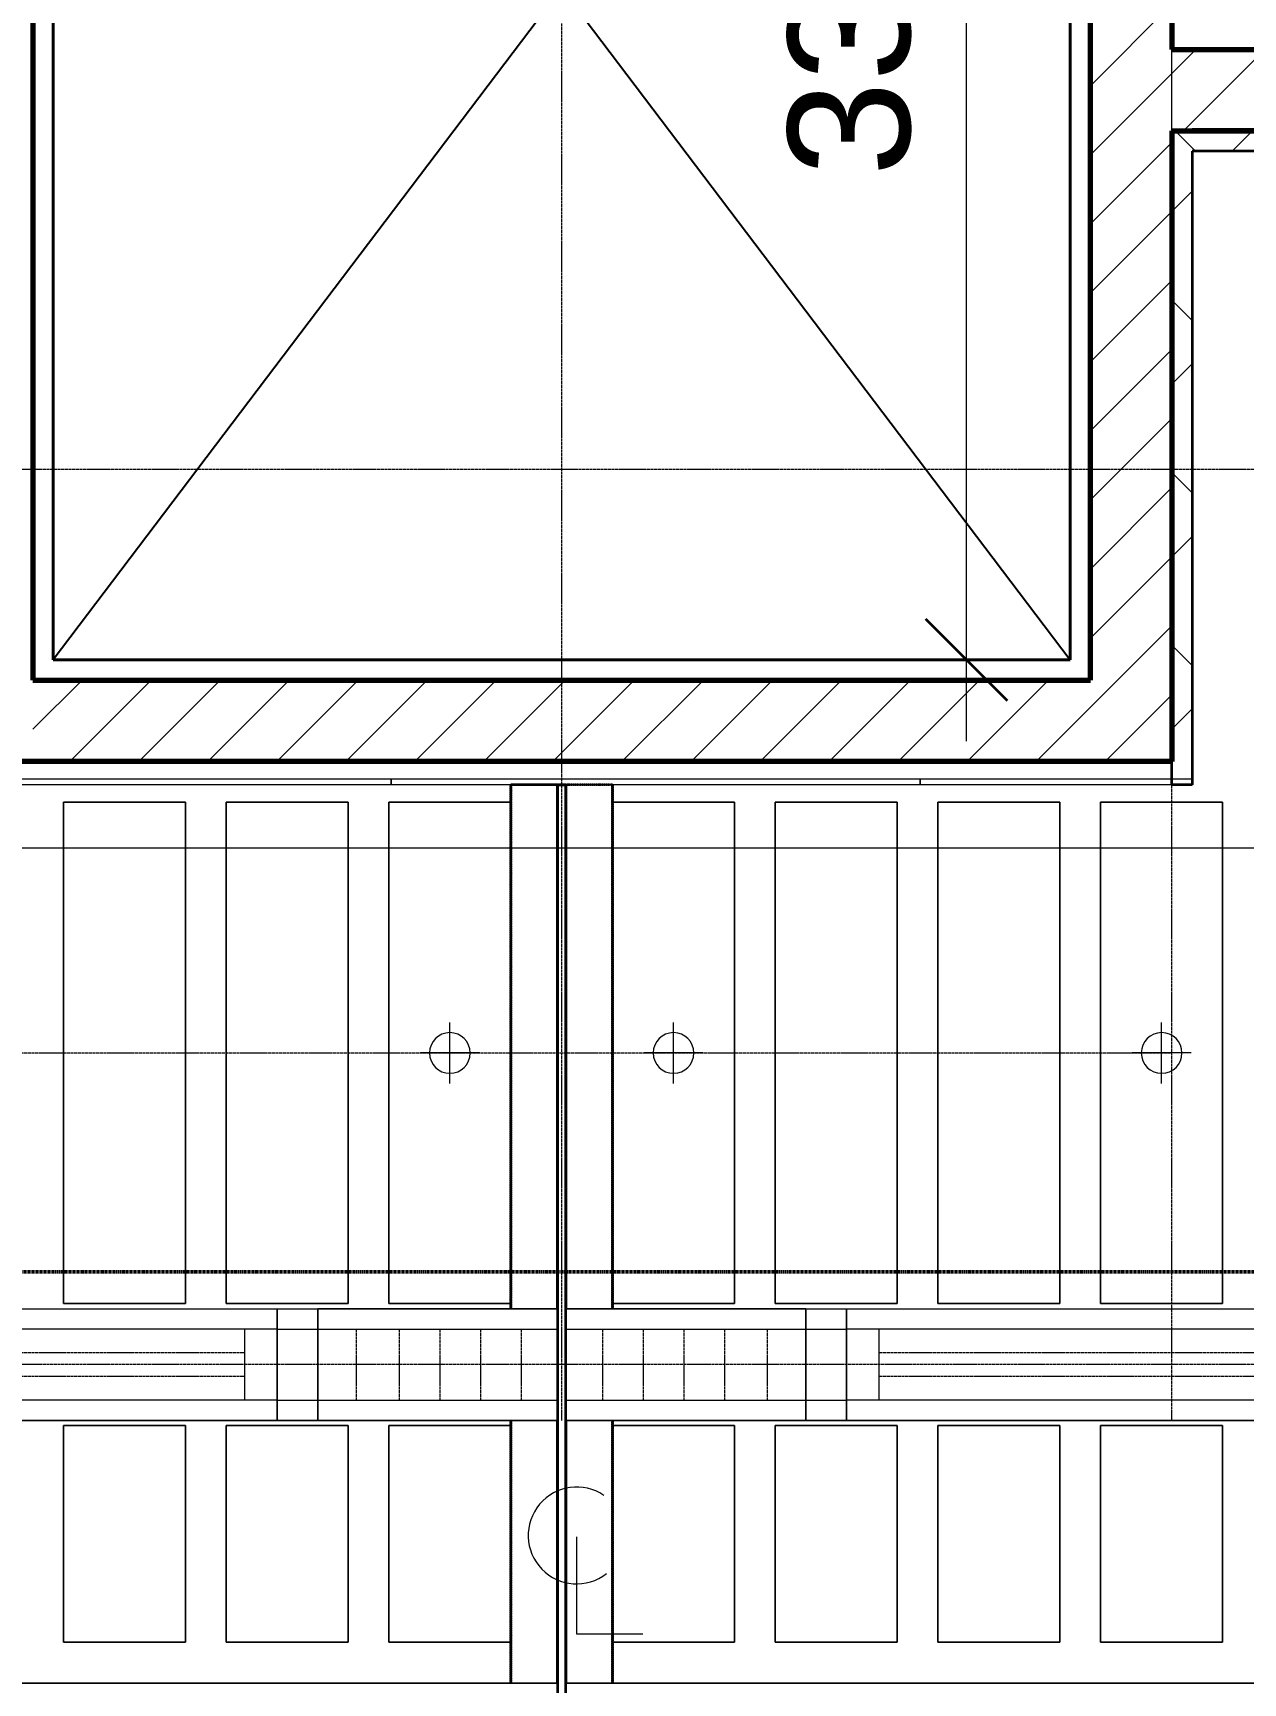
# Model space of a CAD drawing. Header units: millimetres. Extents: x -853228 to -774636, y -17776 to 22455.
# Drawn here: x -785882 to -782907, y 4129 to 8184 of the extents above; entities that cross this region are included whole.
import ezdxf

# ---------------------------------------------------------------- set-up
doc = ezdxf.new("R2010")
doc.units = ezdxf.units.MM
for name, pattern in [('- SOM Dash 1_8_', [4.7625, 3.175, -1.5875]), ('DPA_Grid _ Level 100', [10, 5.5, -1.6, 1.3, -1.6]), ('DPA_Hidden 50', [3, 2, -1])]:
    doc.linetypes.add(name, pattern=pattern)
for name, color, linetype, lineweight in [('_ _ A-DETL-OPENING', 1, 'Continuous', 25), ('A-ANNO-DIMS', 1, 'Continuous', 9), ('A-ANNO-DIMS-100', 1, 'Continuous', 9), ('A-ANNO-NOTE', 3, 'Continuous', 25), ('A-DETL', 1, 'Continuous', 70), ('A-DETL-GENF', 2, 'Continuous', 35), ('A-FLOR-E', 2, 'Continuous', 35), ('A-GLAZ-CURT', 2, 'Continuous', 9), ('A-WALL', 5, 'Continuous', 35), ('A-WALL-FNSH', 2, 'Continuous', 35), ('A-WALL-PATT', 1, 'Continuous', 35), ('E-LITE-EQPM', 2, 'Continuous', 35), ('G-ANNO-SECL', 3, 'Continuous', 9), ('I-WALL-E', 2, 'Continuous', 35)]:
    doc.layers.add(name, color=color, linetype=linetype, lineweight=lineweight)
doc.styles.add('Arial_2', font='arial.ttf', dxfattribs={"height": 300})
doc.dimstyles.new('DPA-DIM-3_0_T-T', dxfattribs={"dimscale": 304.8, "dimtxt": 306.07782, "dimasz": 0.656168, "dimexe": 0.656168, "dimexo": 0.0625, "dimgap": 0.164042, "dimtad": 1, "dimdec": 0, "dimzin": 0, "dimdsep": 46, "dimtxsty": 'Arial_2', "dimblk1": 'OBLIQUE', "dimblk2": 'OBLIQUE', "dimsah": 1, "dimcen": 0.09, "dimdle": 0.656168, "dimadec": 8, "dimazin": 0, "dimtfac": 1, "dimtdec": 4, "dimtix": 1, "dimtmove": 0, "dimatfit": 3, "dimfxl": 1.312336, "dimfxlon": 1, "dimtvp": 1, "dimtolj": 1, "dimtzin": 0, "dimarcsym": 2})
pattern_1 = [(45, (0, 0), (-84.852814, 84.852814), [])]
pattern_2 = [(45, (0, 0), (-212.13203, 212.13203), []), (135, (0, 0), (-212.13203, -212.13203), [])]

# ---------------------------------------------------------------- blocks, each defined once
blk = doc.blocks.new('DPA_CP_Metal Ceiling Panel - Vertical Panel with Gap-12446122-4281-01 ENLARGED LOWER PLATFORM LEVEL - REFLECTED CEILING PLAN - SHEET 2')
at = {"layer": 'A-GLAZ-CURT'}
for p, q in [((-785007.4, 6294), (-785007.4, 5061.5)), ((-784707.4, 6294), (-785007.4, 6294)), ((-784707.4, 6294), (-785007.4, 6294)), ((-785007.4, 6294), (-785007.4, 5061.5)), ((-785007.4, 5061.5), (-785007.4, 6294)), ((-785007.4, 6294), (-784707.4, 6294)), ((-784707.4, 6294), (-784707.4, 5061.5)), ((-784707.4, 5061.5), (-784707.4, 6294)), ((-784707.4, 6294), (-784707.4, 5061.5)), ((-784707.4, 5061.5), (-785007.4, 5061.5)), ((-785007.4, 5061.5), (-784707.4, 5061.5)), ((-784707.4, 5061.5), (-785007.4, 5061.5))]:
    blk.add_line(p, q, dxfattribs=at)
blk = doc.blocks.new('DPA_CP_Metal Ceiling Panel - Vertical Panel with Gap-V3-4281-01 ENLARGED LOWER PLATFORM LEVEL - REFLECTED CEILING PLAN - SHEET 2')
at = {"layer": 'A-GLAZ-CURT'}
for p, q in [((-780457.4, 7794), (-780457.4, 7261.5)), ((-780157.4, 7794), (-780457.4, 7794)), ((-780157.4, 7794), (-780457.4, 7794)), ((-780457.4, 7794), (-780457.4, 7261.5)), ((-780457.4, 7261.5), (-780457.4, 7794)), ((-780457.4, 7794), (-780157.4, 7794)), ((-780157.4, 7794), (-780157.4, 7261.5)), ((-780157.4, 7261.5), (-780157.4, 7794)), ((-780157.4, 7794), (-780157.4, 7261.5)), ((-780157.4, 7261.5), (-780457.4, 7261.5)), ((-780457.4, 7261.5), (-780157.4, 7261.5)), ((-780157.4, 7261.5), (-780457.4, 7261.5))]:
    blk.add_line(p, q, dxfattribs=at)
blk = doc.blocks.new('DPA_CP_Metal Ceiling Air Supply1 - Linear Diffuser Air Supply-12447243-4281-01 ENLARGED LOWER PLATFORM LEVEL - REFLECTED CEILING PLAN - SHEET 2')
at = {"layer": 'A-GLAZ-CURT'}
for p, q in [((-780882.4, 4774), (-780882.4, 5049)), ((-780882.4, 5049), (-779282.4, 5049)), ((-780882.4, 4774), (-780882.4, 5049)), ((-780882.4, 5049), (-779282.4, 5049)), ((-780882.4, 5049), (-779282.4, 5049)), ((-780882.4, 4774), (-780882.4, 5049)), ((-779282.4, 4774), (-779282.4, 5049)), ((-779282.4, 5049), (-779282.4, 4774)), ((-779282.4, 5049), (-779282.4, 4774)), ((-779282.4, 4999), (-780882.4, 4999)), ((-780802.4, 4999), (-780802.4, 4824)), ((-779362.4, 4999), (-779362.4, 4824)), ((-779282.4, 4824), (-780882.4, 4824)), ((-780882.4, 4774), (-779282.4, 4774)), ((-779282.4, 4774), (-780882.4, 4774)), ((-779282.4, 4774), (-780882.4, 4774))]:
    blk.add_line(p, q, dxfattribs=at)
at = {"layer": 'A-GLAZ-CURT', "linetype": 'DPA_Hidden 50'}
for p, q in [((-779362.4, 4940.7), (-780802.4, 4940.7)), ((-779362.4, 4882.4), (-780802.4, 4882.4))]:
    blk.add_line(p, q, dxfattribs=at)
blk = doc.blocks.new('DPA_CP_Metal Ceiling Panel1 - Horizontal with Gap-12447204-4281-01 ENLARGED LOWER PLATFORM LEVEL - REFLECTED CEILING PLAN - SHEET 2')
at = {"layer": 'A-GLAZ-CURT'}
for p, q in [((-779282.4, 4774), (-779282.4, 5049)), ((-779282.4, 4774), (-779282.4, 5049)), ((-779282.4, 5049), (-779182.4, 5049)), ((-779282.4, 5049), (-779182.4, 5049)), ((-779282.4, 4774), (-779282.4, 5049)), ((-779182.4, 4774), (-779182.4, 5049)), ((-779182.4, 5049), (-779182.4, 4774)), ((-779182.4, 5049), (-779182.4, 4774)), ((-779282.4, 4999), (-779182.4, 4999)), ((-779282.4, 4824), (-779182.4, 4824)), ((-779282.4, 4774), (-779182.4, 4774)), ((-779182.4, 4774), (-779282.4, 4774)), ((-779182.4, 4774), (-779282.4, 4774))]:
    blk.add_line(p, q, dxfattribs=at)
blk = doc.blocks.new('DPA_CP_Metal Ceiling Luminaire2 - Linear Luminaire-V13-4281-01 ENLARGED LOWER PLATFORM LEVEL - REFLECTED CEILING PLAN - SHEET 2')
at = {"layer": 'A-GLAZ-CURT'}
for p, q in [((-785182.4, 4774), (-785182.4, 5049)), ((-785182.4, 5049), (-784592.4, 5049)), ((-785182.4, 5049), (-785182.4, 4774)), ((-784592.4, 5049), (-785182.4, 5049)), ((-785182.4, 5049), (-784592.4, 5049)), ((-784572.4, 5049), (-783982.4, 5049)), ((-783982.4, 5049), (-784572.4, 5049)), ((-784572.4, 5049), (-783982.4, 5049)), ((-783982.4, 5049), (-783982.4, 4774)), ((-783982.4, 4774), (-783982.4, 5049)), ((-785182.4, 5011.5), (-785182.4, 4774)), ((-785182.4, 4999), (-784592.4, 4999)), ((-784572.4, 4999), (-783982.4, 4999)), ((-783982.4, 5011.5), (-783982.4, 4774)), ((-785182.4, 4824), (-784592.4, 4824)), ((-784572.4, 4824), (-783982.4, 4824)), ((-784592.4, 4774), (-785182.4, 4774)), ((-784592.4, 4774), (-785182.4, 4774)), ((-785182.4, 4774), (-784592.4, 4774)), ((-783982.4, 4774), (-784572.4, 4774)), ((-783982.4, 4774), (-784572.4, 4774)), ((-784572.4, 4774), (-783982.4, 4774))]:
    blk.add_line(p, q, dxfattribs=at)
at = {"layer": 'A-GLAZ-CURT', "linetype": 'DPA_Hidden 50'}
for p, q in [((-785087.4, 4999), (-785087.4, 4824)), ((-784982.4, 4999), (-784982.4, 4824)), ((-784882.4, 4999), (-784882.4, 4824)), ((-784782.4, 4999), (-784782.4, 4824)), ((-784682.4, 4999), (-784682.4, 4824)), ((-784482.4, 4999), (-784482.4, 4824)), ((-784382.4, 4999), (-784382.4, 4824)), ((-784282.4, 4999), (-784282.4, 4824)), ((-784182.4, 4999), (-784182.4, 4824)), ((-784077.4, 4999), (-784077.4, 4824))]:
    blk.add_line(p, q, dxfattribs=at)
blk = doc.blocks.new('System Panel - DPA-AR_Metal Ceiling Rectangular Panel-V35-4281-01 ENLARGED LOWER PLATFORM LEVEL - REFLECTED CEILING PLAN - SHEET 2')
at = {"layer": 'A-GLAZ-CURT'}
for p, q in [((-784592.4, 4129), (-786982.4, 4129)), ((-786982.4, 4129), (-786982.4, 3929)), ((-786982.4, 3929), (-786982.4, 4129)), ((-786982.4, 4129), (-784592.4, 4129)), ((-786982.4, 3929), (-784592.3, 3929)), ((-784592.3, 3929), (-786982.4, 3929))]:
    blk.add_line(p, q, dxfattribs=at)
blk = doc.blocks.new('System Panel - DPA-AR_Metal Ceiling Rectangular Panel-V36-4281-01 ENLARGED LOWER PLATFORM LEVEL - REFLECTED CEILING PLAN - SHEET 2')
at = {"layer": 'A-GLAZ-CURT'}
for p, q in [((-782182.4, 4129), (-784572.4, 4129)), ((-784572.4, 4129), (-782182.4, 4129)), ((-782182.4, 3929), (-782182.4, 4129)), ((-782182.4, 4129), (-782182.4, 3929)), ((-784572.4, 3929), (-782182.4, 3929)), ((-782182.4, 3929), (-784572.4, 3929))]:
    blk.add_line(p, q, dxfattribs=at)
blk = doc.blocks.new('System Panel - W-06 Feature Wall Printed Pattern-18689756-4281-01 ENLARGED LOWER PLATFORM LEVEL - REFLECTED CEILING PLAN - SHEET 2')
at = {"layer": 'A-GLAZ-CURT'}
for p, q in [((-565.5, -57.5), (-565.5, -42.5)), ((-565.5, -42.5), (565.5, -42.5)), ((565.5, -57.5), (-565.5, -57.5)), ((565.5, -42.5), (565.5, -57.5))]:
    blk.add_line(p, q, dxfattribs=at)
blk = doc.blocks.new('System Panel - W-06 Feature Wall Printed Pattern-18610021-4281-01 ENLARGED LOWER PLATFORM LEVEL - REFLECTED CEILING PLAN - SHEET 2')
at = {"layer": 'A-GLAZ-CURT'}
for p, q in [((-650, -57.5), (-650, -42.5)), ((-650, -42.5), (650, -42.5)), ((650, -57.5), (-650, -57.5)), ((650, -42.5), (650, -57.5))]:
    blk.add_line(p, q, dxfattribs=at)
blk = doc.blocks.new('System Panel - W-06 Feature Wall Printed Pattern-18690625-4281-01 ENLARGED LOWER PLATFORM LEVEL - REFLECTED CEILING PLAN - SHEET 2')
at = {"layer": 'A-GLAZ-CURT'}
for p, q in [((-335, -57.5), (-335, -42.5)), ((-335, -42.5), (335, -42.5)), ((335, -57.5), (-335, -57.5)), ((335, -42.5), (335, -57.5))]:
    blk.add_line(p, q, dxfattribs=at)
blk = doc.blocks.new('LGF_DL_SAA_LowPower_DL1a - LGF_DL_SAA_LowPower_DL1a-8832329-4281-01 ENLARGED LOWER PLATFORM LEVEL - REFLECTED CEILING PLAN - SHEET 2')
at = {"layer": 'A-DETL-GENF', "lineweight": 9}
for p, q in [((0, 75), (0, -75)), ((72.5, 0), (-72.5, 0))]:
    blk.add_line(p, q, dxfattribs=at)
blk.add_circle((0, 0), 50, dxfattribs=at)
blk = doc.blocks.new('DIMBLOCK60-4281-01 ENLARGED LOWER PLATFORM LEVEL - REFLECTED CEILING PLAN - SHEET 2')
at = {"layer": 'A-ANNO-DIMS-100'}
for p, q in [((-783587, 6444), (-783587, 10144)), ((-783987, 9944), (-783387, 9944)), ((-783587, 9944), (-783987, 9944)), ((-783987, 6644), (-783387, 6644)), ((-783587, 6644), (-783987, 6644))]:
    blk.add_line(p, q, dxfattribs=at)
at = {"layer": 'A-ANNO-DIMS-100', "lineweight": 35}
for p, q in [((-783587, 9944), (-783687, 10044)), ((-783587, 9944), (-783487, 9844)), ((-783587, 6644), (-783687, 6744)), ((-783587, 6644), (-783487, 6544))]:
    blk.add_line(p, q, dxfattribs=at)
at = {"layer": 'A-ANNO-DIMS-100', "color": 0, "insert": (-784026.4, 7832.5), "char_height": 300, "width": 1107.531, "attachment_point": 1, "rotation": 90, "line_spacing_factor": 0.941778, "style": 'Arial_2'}
blk.add_mtext('3300', dxfattribs=at)
blk = doc.blocks.new('_Oblique')
at = {"color": 0, "linetype": 'ByBlock', "lineweight": -2}
blk.add_line((-0.5, -0.5), (0.5, 0.5), dxfattribs=at)
blk = doc.blocks.new('M_Centreline - Centreline-12570908-4281-01 ENLARGED LOWER PLATFORM LEVEL - REFLECTED CEILING PLAN - SHEET 2')
at = {"layer": 'A-ANNO-NOTE', "lineweight": 18}
for p, q in [((-0.011, 0.592), (-0.011, -1.789)), ((-0.011, -1.789), (1.619, -1.789))]:
    blk.add_line(p, q, dxfattribs=at)
blk.add_arc((-0.011, 0.627), 1.191, 55.7755, 308.0372, dxfattribs=at)
blk = doc.blocks.new('DPA_AN_Section Line - UP-Left-16605513-4281-01 ENLARGED LOWER PLATFORM LEVEL - REFLECTED CEILING PLAN - SHEET 2')
at = {"layer": 'A-ANNO-NOTE', "lineweight": 9}
blk.add_line((7.5, 0), (200, 0), dxfattribs=at)

msp = doc.modelspace()

# ---------------------------------------------------------------- hatches: boundary and pattern name
at = {"layer": 'A-WALL-PATT', "lineweight": 9}
h = msp.add_hatch(dxfattribs=at)
h.set_pattern_fill('FP_2', color=256, style=0, pattern_type=2)
h.set_pattern_definition(pattern_1)
h.paths.add_polyline_path([(-783187.4, 6594), (-783082.4, 6594), (-783082.4, 10144), (-783282.4, 10144), (-783282.4, 6594)])
h = msp.add_hatch(dxfattribs=at)
h.set_pattern_fill('FP_2', color=256, style=0, pattern_type=2)
h.set_pattern_definition(pattern_1)
h.paths.add_polyline_path([(-778775, 7944), (-778775, 8144), (-783082.4, 8144), (-783082.4, 7944), (-780382.4, 7944), (-780382.4, 7994), (-779182.4, 7994), (-779182.4, 7944), (-779050.8, 7944)])
h = msp.add_hatch(dxfattribs=at)
h.set_pattern_fill('FP_3', color=256, style=0, pattern_type=2)
h.set_pattern_definition(pattern_2)
h.paths.add_polyline_path([(-783032.4, 6336.5), (-783032.4, 7944), (-783082.4, 7944), (-783082.4, 6336.5)])
h = msp.add_hatch(dxfattribs=at)
h.set_pattern_fill('FP_3', color=256, style=0, pattern_type=2)
h.set_pattern_definition(pattern_2)
h.paths.add_polyline_path([(-779257.6, 7894), (-778775, 7894), (-778775, 7944), (-779182.4, 7944), (-779182.4, 7904), (-780238.4, 7904), (-780216, 7894), (-779326.6, 7894)])
h.paths.add_polyline_path([(-780636.5, 7894), (-780326.3, 7894), (-780348.7, 7904), (-780382.4, 7904.9), (-780382.4, 7944), (-783032.4, 7944), (-783032.4, 7894), (-780705.4, 7894)])
h = msp.add_hatch(dxfattribs=at)
h.set_pattern_fill('FP_2', color=256, style=0, pattern_type=2)
h.set_pattern_definition(pattern_1)
h.paths.add_polyline_path([(-783187.4, 6394), (-783082.4, 6394), (-783082.4, 6594), (-785882.4, 6594), (-785882.4, 6394), (-785393.5, 6394)])

# ---------------------------------------------------------------- linework, layer by layer
at = {"layer": '_ _ A-DETL-OPENING'}
for p, q in [((-785832.4, 6644), (-785832.4, 9944)), ((-783332.4, 9944), (-785832.4, 6644)), ((-785832.4, 9944), (-783332.4, 6644)), ((-783332.4, 9944), (-783332.4, 6644)), ((-783332.4, 6644), (-785832.4, 6644))]:
    msp.add_line(p, q, dxfattribs=at)
at = {"layer": 'A-DETL', "color": 55, "linetype": 'DPA_Hidden 50', "lineweight": 9}
for p, q in [((-783082.4, 7496.4), (-783082.4, 11496.4)), ((-784582.4, 4774), (-784582.4, 11174)), ((-783082.4, 4774), (-783082.4, 11174)), ((-779697.4, 7111.5), (-795282.4, 7111.5)), ((-783082.4, 5676.9), (-794922.4, 5676.9)), ((-779697.4, 4911.5), (-795282.4, 4911.5))]:
    msp.add_line(p, q, dxfattribs=at)
at = {"layer": 'A-FLOR-E'}
for p, q in [((-785832.4, 9944), (-785832.4, 6644)), ((-785832.4, 6644), (-785832.4, 9944)), ((-783332.4, 6644), (-783332.4, 9944)), ((-783332.4, 9944), (-783332.4, 6644)), ((-785832.4, 6644), (-783332.4, 6644)), ((-783332.4, 6644), (-785832.4, 6644))]:
    msp.add_line(p, q, dxfattribs=at)
at = {"layer": 'A-WALL', "color": 7, "lineweight": 70}
for p, q in [((-783082.4, 10144), (-783082.4, 8144)), ((-785882.4, 9994), (-785882.4, 6594)), ((-783282.4, 6594), (-783282.4, 9994)), ((-783082.4, 8144), (-780382.4, 8144)), ((-783082.4, 7944), (-783032.4, 7944)), ((-783082.4, 7944), (-783082.4, 6594)), ((-780382.4, 7944), (-783032.4, 7944)), ((-783032.4, 7944), (-780382.4, 7944)), ((-785882.4, 6594), (-783282.4, 6594)), ((-783082.4, 6594), (-783082.4, 6394)), ((-785882.4, 6394), (-786082.4, 6394)), ((-783082.4, 6394), (-785882.4, 6394))]:
    msp.add_line(p, q, dxfattribs=at)
at = {"layer": 'A-WALL-FNSH', "color": 250}
for p, q in [((-783082.4, 6336.5), (-783082.4, 7944)), ((-783032.4, 7894), (-783032.4, 6336.5)), ((-780382.4, 7894), (-783032.4, 7894)), ((-783032.4, 6336.5), (-783082.4, 6336.5))]:
    msp.add_line(p, q, dxfattribs=at)
at = {"layer": 'G-ANNO-SECL', "linetype": 'DPA_Grid _ Level 100', "lineweight": 50}
msp.add_line((-851364.9, 5139.9), (-777634.5, 5139.9), dxfattribs=at)
at = {"layer": 'I-WALL-E', "color": 8, "linetype": '- SOM Dash 1_8_'}
for p, q in [((-784707.4, 6336.5), (-784707.4, 5049)), ((-784707.4, 5049), (-784707.4, 6336.5)), ((-784457.4, 6336.5), (-784707.4, 6336.5)), ((-784592.4, 6336.5), (-784707.4, 6336.5)), ((-784572.4, 6336.5), (-784592.4, 6336.5)), ((-784457.4, 6336.5), (-784572.4, 6336.5)), ((-784457.4, 6336.5), (-784457.4, 5049)), ((-784457.4, 5049), (-784457.4, 6336.5)), ((-784707.4, 4774), (-784707.4, 4129)), ((-784707.4, 4129), (-784707.4, 4774)), ((-784457.4, 4774), (-784457.4, 4129)), ((-784457.4, 4129), (-784457.4, 4774))]:
    msp.add_line(p, q, dxfattribs=at)
at = {"layer": 'I-WALL-E'}
for p, q in [((-784592.4, 6336.5), (-784592.4, 3914)), ((-784592.4, 5049), (-784592.4, 6336.5)), ((-784592.4, 6336.5), (-784572.4, 6336.5)), ((-784592.4, 6336.5), (-784572.4, 6336.5)), ((-784572.4, 6336.5), (-784572.4, 5049)), ((-784572.4, 3914), (-784572.4, 6336.5)), ((-784592.4, 4129), (-784592.4, 4774)), ((-784572.4, 4774), (-784572.4, 4129))]:
    msp.add_line(p, q, dxfattribs=at)

# ---------------------------------------------------------------- block references
at = {"layer": 'A-ANNO-NOTE', "xscale": 100, "yscale": 100, "zscale": 100}
for name, p in [('DPA_AN_Section Line - UP-Left-16605513-4281-01 ENLARGED LOWER PLATFORM LEVEL - REFLECTED CEILING PLAN - SHEET 2', (-796500, 6181.7)), ('M_Centreline - Centreline-12570908-4281-01 ENLARGED LOWER PLATFORM LEVEL - REFLECTED CEILING PLAN - SHEET 2', (-784544.6, 4429))]:
    msp.add_blockref(name, p, dxfattribs=at)
at = {"layer": 'A-GLAZ-CURT'}
for name, p in [('System Panel - W-06 Feature Wall Printed Pattern-18689756-4281-01 ENLARGED LOWER PLATFORM LEVEL - REFLECTED CEILING PLAN - SHEET 2', (-785566.9, 6394)), ('System Panel - W-06 Feature Wall Printed Pattern-18610021-4281-01 ENLARGED LOWER PLATFORM LEVEL - REFLECTED CEILING PLAN - SHEET 2', (-784351.4, 6394)), ('System Panel - W-06 Feature Wall Printed Pattern-18690625-4281-01 ENLARGED LOWER PLATFORM LEVEL - REFLECTED CEILING PLAN - SHEET 2', (-783366.4, 6394)), ('DPA_CP_Metal Ceiling Panel - Vertical Panel with Gap-12446122-4281-01 ENLARGED LOWER PLATFORM LEVEL - REFLECTED CEILING PLAN - SHEET 2', (-800, 0)), ('DPA_CP_Metal Ceiling Panel - Vertical Panel with Gap-12446122-4281-01 ENLARGED LOWER PLATFORM LEVEL - REFLECTED CEILING PLAN - SHEET 2', (-400, 0)), ('DPA_CP_Metal Ceiling Panel - Vertical Panel with Gap-12446122-4281-01 ENLARGED LOWER PLATFORM LEVEL - REFLECTED CEILING PLAN - SHEET 2', (0, 0)), ('DPA_CP_Metal Ceiling Panel - Vertical Panel with Gap-12446122-4281-01 ENLARGED LOWER PLATFORM LEVEL - REFLECTED CEILING PLAN - SHEET 2', (550, 0)), ('DPA_CP_Metal Ceiling Panel - Vertical Panel with Gap-12446122-4281-01 ENLARGED LOWER PLATFORM LEVEL - REFLECTED CEILING PLAN - SHEET 2', (950, 0)), ('DPA_CP_Metal Ceiling Panel - Vertical Panel with Gap-12446122-4281-01 ENLARGED LOWER PLATFORM LEVEL - REFLECTED CEILING PLAN - SHEET 2', (1350, 0)), ('DPA_CP_Metal Ceiling Panel - Vertical Panel with Gap-12446122-4281-01 ENLARGED LOWER PLATFORM LEVEL - REFLECTED CEILING PLAN - SHEET 2', (1750, 0)), ('DPA_CP_Metal Ceiling Air Supply1 - Linear Diffuser Air Supply-12447243-4281-01 ENLARGED LOWER PLATFORM LEVEL - REFLECTED CEILING PLAN - SHEET 2', (-6000, 0)), ('DPA_CP_Metal Ceiling Panel1 - Horizontal with Gap-12447204-4281-01 ENLARGED LOWER PLATFORM LEVEL - REFLECTED CEILING PLAN - SHEET 2', (-6000, 0)), ('DPA_CP_Metal Ceiling Luminaire2 - Linear Luminaire-V13-4281-01 ENLARGED LOWER PLATFORM LEVEL - REFLECTED CEILING PLAN - SHEET 2', (0, 0)), ('DPA_CP_Metal Ceiling Panel1 - Horizontal with Gap-12447204-4281-01 ENLARGED LOWER PLATFORM LEVEL - REFLECTED CEILING PLAN - SHEET 2', (-4700, 0)), ('DPA_CP_Metal Ceiling Air Supply1 - Linear Diffuser Air Supply-12447243-4281-01 ENLARGED LOWER PLATFORM LEVEL - REFLECTED CEILING PLAN - SHEET 2', (-3000, 0)), ('DPA_CP_Metal Ceiling Panel - Vertical Panel with Gap-V3-4281-01 ENLARGED LOWER PLATFORM LEVEL - REFLECTED CEILING PLAN - SHEET 2', (-5350, -3032.5)), ('DPA_CP_Metal Ceiling Panel - Vertical Panel with Gap-V3-4281-01 ENLARGED LOWER PLATFORM LEVEL - REFLECTED CEILING PLAN - SHEET 2', (-4950, -3032.5)), ('DPA_CP_Metal Ceiling Panel - Vertical Panel with Gap-V3-4281-01 ENLARGED LOWER PLATFORM LEVEL - REFLECTED CEILING PLAN - SHEET 2', (-4550, -3032.5)), ('DPA_CP_Metal Ceiling Panel - Vertical Panel with Gap-V3-4281-01 ENLARGED LOWER PLATFORM LEVEL - REFLECTED CEILING PLAN - SHEET 2', (-4000, -3032.5)), ('DPA_CP_Metal Ceiling Panel - Vertical Panel with Gap-V3-4281-01 ENLARGED LOWER PLATFORM LEVEL - REFLECTED CEILING PLAN - SHEET 2', (-3600, -3032.5)), ('DPA_CP_Metal Ceiling Panel - Vertical Panel with Gap-V3-4281-01 ENLARGED LOWER PLATFORM LEVEL - REFLECTED CEILING PLAN - SHEET 2', (-3200, -3032.5)), ('DPA_CP_Metal Ceiling Panel - Vertical Panel with Gap-V3-4281-01 ENLARGED LOWER PLATFORM LEVEL - REFLECTED CEILING PLAN - SHEET 2', (-2800, -3032.5)), ('System Panel - DPA-AR_Metal Ceiling Rectangular Panel-V35-4281-01 ENLARGED LOWER PLATFORM LEVEL - REFLECTED CEILING PLAN - SHEET 2', (0, 0)), ('System Panel - DPA-AR_Metal Ceiling Rectangular Panel-V36-4281-01 ENLARGED LOWER PLATFORM LEVEL - REFLECTED CEILING PLAN - SHEET 2', (0, 0))]:
    msp.add_blockref(name, p, dxfattribs=at)
at = {"layer": 'E-LITE-EQPM', "extrusion": (0, 0, -1), "rotation": 180}
for p in [(784857.4, 5677.5), (784307.4, 5677.5), (783107.4, 5677.5)]:
    msp.add_blockref('LGF_DL_SAA_LowPower_DL1a - LGF_DL_SAA_LowPower_DL1a-8832329-4281-01 ENLARGED LOWER PLATFORM LEVEL - REFLECTED CEILING PLAN - SHEET 2', p, dxfattribs=at)

# ---------------------------------------------------------------- dimensions: what is measured, and where the dimension line sits
at = {"layer": 'A-ANNO-DIMS'}
dim = msp.add_linear_dim(base=(-783587, 9944), p1=(-783987, 6644), p2=(-783987, 9944), angle=90, dimstyle='DPA-DIM-3_0_T-T', override={"dimpost": '<>', "dimfxl": 3300}, dxfattribs=at)
dim.commit()
dim.dimension.update_dxf_attribs({"geometry": 'DIMBLOCK60-4281-01 ENLARGED LOWER PLATFORM LEVEL - REFLECTED CEILING PLAN - SHEET 2', "text_midpoint": (-783790.2, 8294)})

doc.saveas('drawing.dxf')
